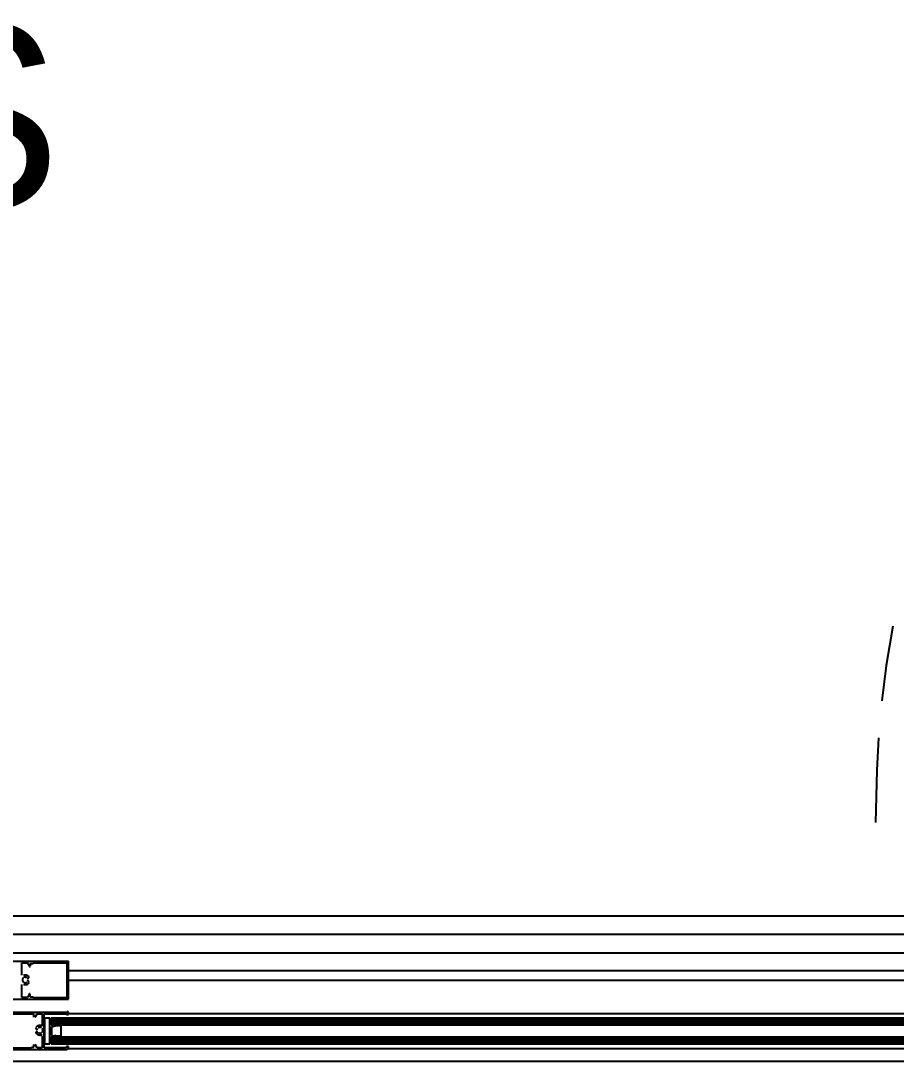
# Model space of a CAD drawing. Header units: millimetres. Extents: x 7649 to 34105, y 3983 to 25377.
# Drawn here: x 10171 to 10897, y 8304 to 9167 of the extents above; entities that cross this region are included whole.
import ezdxf

# ---------------------------------------------------------------- set-up
doc = ezdxf.new("R2010")
doc.units = ezdxf.units.MM

msp = doc.modelspace()

# ---------------------------------------------------------------- linework, layer by layer
at = {"layer": 'GEOMETRY', "color": 7}
for p, q in [((10894.30694, 8665.28056), (10889.01528, 8632.47222)), ((10889.01528, 8632.47222), (10885.31111, 8603.36806)), ((10882.66528, 8572.67639), (10881.07778, 8545.68889)), ((10881.07778, 8545.68889), (10880.01944, 8502.29722)), ((8481.83611, 8425.03889), (11880.67361, 8425.03889)), ((8483.95278, 8409.69306), (11878.02778, 8409.69306)), ((8492.41944, 8394.34722), (11870.09028, 8394.34722)), ((10151.35694, 8387.46806), (10210.62361, 8387.46806)), ((10171.99444, 8375.82639), (10171.99444, 8385.88056)), ((10171.99444, 8385.88056), (10176.75694, 8385.88056)), ((10176.75694, 8385.88056), (10178.34444, 8383.23472)), ((10178.34444, 8382.70556), (10178.87361, 8382.70556)), ((10178.87361, 8385.35139), (10178.87361, 8383.23472)), ((10178.87361, 8385.35139), (10181.51944, 8385.35139)), ((10181.51944, 8385.88056), (10209.56528, 8385.88056)), ((10181.51944, 8385.35139), (10181.51944, 8385.88056)), ((10209.56528, 8357.30556), (10209.56528, 8385.88056)), ((10210.62361, 8355.71806), (10210.62361, 8387.46806)), ((10210.62361, 8379.53056), (11870.09028, 8379.53056)), ((10172.52361, 8373.18056), (10173.05278, 8373.18056)), ((10172.52361, 8370.53472), (10173.05278, 8370.53472)), ((10172.5369, 8372.10675), (10172.52387, 8371.85764)), ((10172.52387, 8371.85764), (10172.5369, 8371.60853)), ((10172.57598, 8372.35369), (10172.5369, 8372.10675)), ((10172.5369, 8371.60853), (10172.57598, 8371.36158)), ((10172.64111, 8372.59632), (10172.57598, 8372.35369)), ((10172.57598, 8371.36158), (10172.64111, 8371.11896)), ((10172.7323, 8372.83247), (10172.64111, 8372.59632)), ((10172.64111, 8371.11896), (10172.7323, 8370.88281)), ((10172.84954, 8373.05997), (10172.7323, 8372.83247)), ((10172.7323, 8370.88281), (10172.84954, 8370.65531)), ((10172.99283, 8373.27667), (10172.84954, 8373.05997)), ((10172.84954, 8370.65531), (10172.99283, 8370.4386)), ((10173.05278, 8373.18056), (10173.05278, 8373.70972)), ((10173.43471, 8375.54407), (10173.30806, 8375.49101)), ((10173.56292, 8375.59265), (10173.43471, 8375.54407)), ((10173.70253, 8373.91308), (10173.48583, 8373.76967)), ((10173.69258, 8375.63672), (10173.56292, 8375.59265)), ((10173.82356, 8375.67626), (10173.69258, 8375.63672)), ((10173.93003, 8374.03042), (10173.70253, 8373.91308)), ((10173.95575, 8375.71124), (10173.82356, 8375.67626)), ((10174.16618, 8374.12168), (10173.93003, 8374.03042)), ((10174.08902, 8375.74164), (10173.95575, 8375.71124)), ((10174.22326, 8375.76743), (10174.08902, 8375.74164)), ((10174.40881, 8374.18687), (10174.16618, 8374.12168)), ((10174.35835, 8375.78859), (10174.22326, 8375.76743)), ((10174.49418, 8375.80509), (10174.35835, 8375.78859)), ((10174.65575, 8374.22598), (10174.40881, 8374.18687)), ((10174.63062, 8375.81691), (10174.49418, 8375.80509)), ((10174.76755, 8375.82401), (10174.63062, 8375.81691)), ((10174.90486, 8374.23902), (10174.65575, 8374.22598)), ((10174.90486, 8375.82639), (10174.76755, 8375.82401)), ((10175.20537, 8375.815), (10174.90486, 8375.82639)), ((10175.15397, 8374.22598), (10174.90486, 8374.23902)), ((10175.40092, 8374.18687), (10175.15397, 8374.22598)), ((10175.50203, 8375.78121), (10175.20537, 8375.815)), ((10175.64354, 8374.12168), (10175.40092, 8374.18687)), ((10175.79373, 8375.72555), (10175.50203, 8375.78121)), ((10175.87969, 8374.03042), (10175.64354, 8374.12168)), ((10175.69861, 8373.18056), (10175.69861, 8373.70972)), ((10176.07933, 8375.64856), (10175.79373, 8375.72555)), ((10176.10719, 8373.91308), (10175.87969, 8374.03042)), ((10176.35772, 8375.5508), (10176.07933, 8375.64856)), ((10176.3239, 8373.76967), (10176.10719, 8373.91308)), ((10176.62775, 8375.43281), (10176.35772, 8375.5508)), ((10176.45412, 8373.41982), (10176.53145, 8373.35006)), ((10176.49246, 8370.86147), (10176.45412, 8370.82463)), ((10176.53297, 8370.89546), (10176.49246, 8370.86147)), ((10176.53145, 8373.35006), (10176.61536, 8373.29223)), ((10176.57548, 8370.92654), (10176.53297, 8370.89546)), ((10176.61983, 8370.95464), (10176.57548, 8370.92654)), ((10176.61536, 8373.29223), (10176.70461, 8373.24637)), ((10176.66586, 8370.97969), (10176.61983, 8370.95464)), ((10176.88832, 8375.29512), (10176.62775, 8375.43281)), ((10176.71341, 8371.00162), (10176.66586, 8370.97969)), ((10176.70461, 8373.24637), (10176.79798, 8373.21252)), ((10176.76231, 8371.02036), (10176.71341, 8371.00162)), ((10176.81241, 8371.03585), (10176.76231, 8371.02036)), ((10176.79798, 8373.21252), (10176.89425, 8373.19072)), ((10176.86354, 8371.04801), (10176.81241, 8371.03585)), ((10176.91555, 8371.05679), (10176.86354, 8371.04801)), ((10177.13828, 8375.13829), (10176.88832, 8375.29512)), ((10176.89425, 8373.19072), (10176.9922, 8373.18101)), ((10176.96826, 8371.0621), (10176.91555, 8371.05679)), ((10177.02153, 8371.06389), (10176.96826, 8371.0621)), ((10176.9922, 8373.18101), (10177.0906, 8373.18343)), ((10177.09712, 8371.06029), (10177.02153, 8371.06389)), ((10177.0906, 8373.18343), (10177.18823, 8373.19803)), ((10177.17118, 8371.04968), (10177.09712, 8371.06029)), ((10177.37651, 8374.96285), (10177.13828, 8375.13829)), ((10177.2433, 8371.03231), (10177.17118, 8371.04968)), ((10177.18823, 8373.19803), (10177.28387, 8373.22484)), ((10177.31306, 8371.00844), (10177.2433, 8371.03231)), ((10177.28387, 8373.22484), (10177.37628, 8373.26391)), ((10177.38005, 8370.97834), (10177.31306, 8371.00844)), ((10177.37628, 8373.26391), (10177.46426, 8373.31528)), ((10177.60189, 8374.76935), (10177.37651, 8374.96285)), ((10177.44385, 8370.94226), (10177.38005, 8370.97834)), ((10177.50406, 8370.90046), (10177.44385, 8370.94226)), ((10177.46426, 8373.31528), (10177.54656, 8373.37899)), ((10177.56026, 8370.8532), (10177.50406, 8370.90046)), ((10177.54656, 8373.37899), (10177.62014, 8373.45296)), ((10177.61204, 8370.80075), (10177.56026, 8370.8532)), ((10177.81329, 8374.55834), (10177.60189, 8374.76935)), ((10177.65899, 8370.74336), (10177.61204, 8370.80075)), ((10177.62014, 8373.45296), (10177.68216, 8373.53401)), ((10177.70221, 8374.38328), (10177.64268, 8374.46885)), ((10177.70069, 8370.6813), (10177.65899, 8370.74336)), ((10177.68216, 8373.53401), (10177.7325, 8373.62094)), ((10177.73673, 8370.61482), (10177.70069, 8370.6813)), ((10177.7491, 8374.29273), (10177.70221, 8374.38328)), ((10177.7325, 8373.62094), (10177.77107, 8373.71254)), ((10177.76628, 8370.54522), (10177.73673, 8370.61482)), ((10177.78347, 8374.19842), (10177.7491, 8374.29273)), ((10177.78883, 8370.47392), (10177.76628, 8370.54522)), ((10177.77107, 8373.71254), (10177.79775, 8373.8076)), ((10177.8054, 8374.10154), (10177.78347, 8374.19842)), ((10177.80444, 8370.40143), (10177.78883, 8370.47392)), ((10177.79775, 8373.8076), (10177.81244, 8373.90493)), ((10177.81502, 8374.00331), (10177.8054, 8374.10154)), ((10177.81244, 8373.90493), (10177.81502, 8374.00331)), ((10178.00958, 8374.33036), (10177.81329, 8374.55834)), ((10210.62361, 8371.59306), (11870.09028, 8371.59306)), ((10171.99444, 8357.30556), (10171.99444, 8367.88889)), ((10173.30806, 8368.22427), (10173.72564, 8368.06801)), ((10173.48583, 8369.94561), (10173.70253, 8369.8022)), ((10173.70253, 8369.8022), (10173.93003, 8369.68486)), ((10173.72564, 8368.06801), (10174.15112, 8367.96085)), ((10173.93003, 8369.68486), (10174.16618, 8369.5936)), ((10174.15112, 8367.96085), (10174.58072, 8367.90187)), ((10174.16618, 8369.5936), (10174.40881, 8369.52841)), ((10174.40881, 8369.52841), (10174.65575, 8369.4893)), ((10174.58072, 8367.90187), (10175.01066, 8367.89013)), ((10174.65575, 8369.4893), (10174.90486, 8369.47626)), ((10174.90486, 8369.47626), (10175.15397, 8369.4893)), ((10175.01066, 8367.89013), (10175.43718, 8367.9247)), ((10175.15397, 8369.4893), (10175.40092, 8369.52841)), ((10175.40092, 8369.52841), (10175.64354, 8369.5936)), ((10175.43718, 8367.9247), (10175.85648, 8368.00464)), ((10175.64354, 8369.5936), (10175.87969, 8369.68486)), ((10175.85648, 8368.00464), (10176.26481, 8368.12903)), ((10175.87969, 8369.68486), (10176.10719, 8369.8022)), ((10176.10719, 8369.8022), (10176.3239, 8369.94561)), ((10176.26481, 8368.12903), (10176.65838, 8368.29692)), ((10176.65838, 8368.29692), (10177.03341, 8368.50739)), ((10177.03341, 8368.50739), (10177.38614, 8368.7595)), ((10177.38614, 8368.7595), (10177.71279, 8369.05232)), ((10177.64268, 8369.7756), (10177.68679, 8369.83691)), ((10177.68679, 8369.83691), (10177.7245, 8369.90142)), ((10177.71279, 8369.05232), (10178.00958, 8369.38492)), ((10177.7245, 8369.90142), (10177.75577, 8369.96864)), ((10177.75577, 8369.96864), (10177.78052, 8370.03807)), ((10177.78052, 8370.03807), (10177.7987, 8370.10924)), ((10177.7987, 8370.10924), (10177.81024, 8370.18164)), ((10177.81317, 8370.32823), (10177.80444, 8370.40143)), ((10177.81024, 8370.18164), (10177.81508, 8370.2548)), ((10177.81508, 8370.2548), (10177.81317, 8370.32823)), ((10151.35694, 8355.71806), (10210.62361, 8355.71806)), ((10176.75694, 8357.30556), (10171.99444, 8357.30556)), ((10178.34444, 8360.48056), (10176.75694, 8357.30556)), ((10178.34444, 8360.48056), (10178.87361, 8360.48056)), ((10178.87361, 8357.83472), (10178.87361, 8359.95139)), ((10178.87361, 8357.83472), (10181.51944, 8357.83472)), ((10181.51944, 8357.30556), (10181.51944, 8357.83472)), ((10181.51944, 8357.30556), (10209.56528, 8357.30556)), ((10150.82778, 8345.13472), (10209.56528, 8345.13472)), ((10209.93754, 8345.65664), (10209.82986, 8345.66389)), ((10210.04082, 8345.63552), (10209.93754, 8345.65664)), ((10210.13876, 8345.60149), (10210.04082, 8345.63552)), ((10210.23041, 8345.55548), (10210.13876, 8345.60149)), ((10210.31483, 8345.49845), (10210.23041, 8345.55548)), ((10210.39107, 8345.43135), (10210.31483, 8345.49845)), ((10210.45818, 8345.35511), (10210.39107, 8345.43135)), ((10210.51521, 8345.27069), (10210.45818, 8345.35511)), ((10210.56121, 8345.17904), (10210.51521, 8345.27069)), ((10210.59525, 8345.08109), (10210.56121, 8345.17904)), ((10210.61636, 8344.97781), (10210.59525, 8345.08109)), ((10210.62361, 8344.87014), (10210.61636, 8344.97781)), ((10210.62361, 8343.01806), (10210.62361, 8344.60556)), ((10151.88611, 8343.54722), (10179.93194, 8343.54722)), ((10179.93194, 8343.54722), (10182.04861, 8343.54722)), ((10182.04861, 8340.90139), (10182.04861, 8343.54722)), ((10183.10694, 8340.90139), (10184.69444, 8343.54722)), ((10184.69444, 8343.54722), (10188.92778, 8343.54722)), ((10188.92778, 8343.54722), (10188.92778, 8333.49306)), ((10190.51528, 8315.50139), (10190.51528, 8343.54722)), ((10190.51528, 8343.54722), (10209.03611, 8343.54722)), ((10191.04444, 8318.67639), (10191.04444, 8340.37222)), ((10191.04444, 8340.37222), (10195.27778, 8340.37222)), ((10195.27778, 8318.67639), (10195.27778, 8340.37222)), ((10196.33611, 8340.37222), (11823.52361, 8340.37222)), ((10196.33611, 8334.55139), (10196.33611, 8340.37222)), ((10196.33611, 8339.84306), (11823.52361, 8339.84306)), ((10196.33611, 8338.78472), (11823.52361, 8338.78472)), ((10196.33611, 8337.72639), (11823.52361, 8337.72639)), ((10196.33611, 8336.66806), (11823.52361, 8336.66806)), ((10209.03611, 8343.54722), (10209.03611, 8343.01806)), ((10209.03611, 8343.01806), (10210.62361, 8343.01806)), ((10210.62361, 8344.07639), (11809.23611, 8344.07639)), ((10183.64115, 8331.72947), (10183.63631, 8331.65631)), ((10183.63631, 8331.65631), (10183.63822, 8331.58288)), ((10183.63895, 8328.00618), (10183.63637, 8327.9078)), ((10183.63637, 8327.9078), (10183.64599, 8327.80957)), ((10183.63822, 8331.58288), (10183.64695, 8331.50968)), ((10183.65364, 8328.10351), (10183.63895, 8328.00618)), ((10183.65269, 8331.80188), (10183.64115, 8331.72947)), ((10183.64599, 8327.80957), (10183.66792, 8327.71269)), ((10183.64695, 8331.50968), (10183.66256, 8331.43719)), ((10183.67087, 8331.87304), (10183.65269, 8331.80188)), ((10183.68032, 8328.19857), (10183.65364, 8328.10351)), ((10183.66256, 8331.43719), (10183.68511, 8331.3659)), ((10183.66792, 8327.71269), (10183.70229, 8327.61838)), ((10183.69562, 8331.94247), (10183.67087, 8331.87304)), ((10183.71889, 8328.29017), (10183.68032, 8328.19857)), ((10183.68511, 8331.3659), (10183.71466, 8331.29629)), ((10183.72688, 8332.00969), (10183.69562, 8331.94247)), ((10183.70229, 8327.61838), (10183.74918, 8327.52783)), ((10183.71466, 8331.29629), (10183.7507, 8331.22981)), ((10183.76923, 8328.3771), (10183.71889, 8328.29017)), ((10183.7646, 8332.0742), (10183.72688, 8332.00969)), ((10183.74918, 8327.52783), (10183.80871, 8327.44226)), ((10183.7507, 8331.22981), (10183.7924, 8331.16775)), ((10183.80871, 8332.13552), (10183.7646, 8332.0742)), ((10183.83125, 8328.45815), (10183.76923, 8328.3771)), ((10183.7924, 8331.16775), (10183.83935, 8331.11036)), ((10183.90483, 8328.53212), (10183.83125, 8328.45815)), ((10183.83935, 8331.11036), (10183.89113, 8331.05791)), ((10183.89113, 8331.05791), (10183.94733, 8331.01065)), ((10183.98713, 8328.59583), (10183.90483, 8328.53212)), ((10183.94733, 8331.01065), (10184.00754, 8330.96886)), ((10184.26776, 8332.85879), (10183.97097, 8332.52619)), ((10183.97097, 8327.58076), (10184.16726, 8327.35277)), ((10184.07511, 8328.6472), (10183.98713, 8328.59583)), ((10184.00754, 8330.96886), (10184.07134, 8330.93277)), ((10184.07134, 8330.93277), (10184.13833, 8330.90267)), ((10184.16752, 8328.68627), (10184.07511, 8328.6472)), ((10184.13833, 8330.90267), (10184.20809, 8330.8788)), ((10184.16726, 8327.35277), (10184.37866, 8327.14176)), ((10184.26316, 8328.71308), (10184.16752, 8328.68627)), ((10184.20809, 8330.8788), (10184.28021, 8330.86143)), ((10184.36079, 8328.72768), (10184.26316, 8328.71308)), ((10184.59441, 8333.15161), (10184.26776, 8332.85879)), ((10184.28021, 8330.86143), (10184.35427, 8330.85082)), ((10184.35427, 8330.85082), (10184.42986, 8330.84722)), ((10184.45919, 8328.7301), (10184.36079, 8328.72768)), ((10184.42986, 8330.84722), (10184.48313, 8330.84901)), ((10184.55714, 8328.72039), (10184.45919, 8328.7301)), ((10184.48313, 8330.84901), (10184.53584, 8330.85432)), ((10184.53584, 8330.85432), (10184.58785, 8330.8631)), ((10184.65341, 8328.69859), (10184.55714, 8328.72039)), ((10184.58785, 8330.8631), (10184.63898, 8330.87526)), ((10184.94714, 8333.40372), (10184.59441, 8333.15161)), ((10184.63898, 8330.87526), (10184.68908, 8330.89075)), ((10184.74679, 8328.66474), (10184.65341, 8328.69859)), ((10184.68908, 8330.89075), (10184.73798, 8330.90949)), ((10184.69444, 8330.84722), (10185.22361, 8330.84722)), ((10185.22361, 8328.20139), (10184.69444, 8328.20139)), ((10184.73798, 8330.90949), (10184.78553, 8330.93142)), ((10184.83604, 8328.61888), (10184.74679, 8328.66474)), ((10184.78553, 8330.93142), (10184.83156, 8330.95647)), ((10184.83156, 8330.95647), (10184.87591, 8330.98457)), ((10184.91994, 8328.56105), (10184.83604, 8328.61888)), ((10184.87591, 8330.98457), (10184.91842, 8331.01565)), ((10184.91842, 8331.01565), (10184.95893, 8331.04964)), ((10184.99727, 8328.49129), (10184.91994, 8328.56105)), ((10185.32218, 8333.61419), (10184.94714, 8333.40372)), ((10184.95893, 8331.04964), (10184.99727, 8331.08648)), ((10185.22361, 8327.67222), (10185.22361, 8328.20139)), ((10185.71575, 8333.78208), (10185.32218, 8333.61419)), ((10185.87336, 8332.10891), (10185.65666, 8331.9655)), ((10185.65666, 8328.14144), (10185.87336, 8327.99803)), ((10186.12407, 8333.90647), (10185.71575, 8333.78208)), ((10186.10087, 8332.22625), (10185.87336, 8332.10891)), ((10185.87336, 8327.99803), (10186.10087, 8327.88069)), ((10186.33701, 8332.31751), (10186.10087, 8332.22625)), ((10186.10087, 8327.88069), (10186.33701, 8327.78943)), ((10186.54338, 8333.98641), (10186.12407, 8333.90647)), ((10186.57964, 8332.3827), (10186.33701, 8332.31751)), ((10186.33701, 8327.78943), (10186.57964, 8327.72424)), ((10186.96989, 8334.02098), (10186.54338, 8333.98641)), ((10186.82659, 8332.42181), (10186.57964, 8332.3827)), ((10186.57964, 8327.72424), (10186.82659, 8327.68513)), ((10187.07569, 8332.43485), (10186.82659, 8332.42181)), ((10186.82659, 8327.68513), (10187.07569, 8327.67209)), ((10187.39984, 8334.00924), (10186.96989, 8334.02098)), ((10187.3248, 8332.42181), (10187.07569, 8332.43485)), ((10187.07569, 8327.67209), (10187.3248, 8327.68513)), ((10187.57175, 8332.3827), (10187.3248, 8332.42181)), ((10187.3248, 8327.68513), (10187.57175, 8327.72424)), ((10187.82943, 8333.95026), (10187.39984, 8334.00924)), ((10187.81438, 8332.31751), (10187.57175, 8332.3827)), ((10187.57175, 8327.72424), (10187.81438, 8327.78943)), ((10188.05052, 8332.22625), (10187.81438, 8332.31751)), ((10187.81438, 8327.78943), (10188.05052, 8327.88069)), ((10188.25491, 8333.8431), (10187.82943, 8333.95026)), ((10187.86944, 8327.67222), (10187.86944, 8328.20139)), ((10188.27803, 8332.10891), (10188.05052, 8332.22625)), ((10188.05052, 8327.88069), (10188.27803, 8327.99803)), ((10188.6725, 8333.68684), (10188.25491, 8333.8431)), ((10188.49473, 8331.9655), (10188.27803, 8332.10891)), ((10188.27803, 8327.99803), (10188.49473, 8328.14144)), ((10189.13102, 8331.2558), (10188.98772, 8331.47251)), ((10188.98772, 8328.63444), (10189.13102, 8328.85114)), ((10189.24826, 8331.0283), (10189.13102, 8331.2558)), ((10189.13102, 8328.85114), (10189.24826, 8329.07864)), ((10189.33944, 8330.79215), (10189.24826, 8331.0283)), ((10189.24826, 8329.07864), (10189.33944, 8329.31479)), ((10189.40458, 8330.54953), (10189.33944, 8330.79215)), ((10189.33944, 8329.31479), (10189.40458, 8329.55742)), ((10189.44366, 8330.30258), (10189.40458, 8330.54953)), ((10189.40458, 8329.55742), (10189.44366, 8329.80436)), ((10189.45669, 8330.05347), (10189.44366, 8330.30258)), ((10189.44366, 8329.80436), (10189.45669, 8330.05347)), ((10196.33611, 8335.60972), (11823.52361, 8335.60972)), ((10196.33611, 8334.55139), (11823.52361, 8334.55139)), ((10196.86528, 8332.96389), (10200.56944, 8334.02222)), ((10196.86528, 8326.08472), (10196.86528, 8332.96389)), ((10200.56944, 8334.02222), (10204.27361, 8334.02222)), ((10204.27361, 8334.02222), (10204.27361, 8325.02639)), ((10184.37866, 8327.14176), (10184.60404, 8326.94826)), ((10184.60404, 8326.94826), (10184.84228, 8326.77282)), ((10184.84228, 8326.77282), (10185.09224, 8326.61599)), ((10185.09224, 8326.61599), (10185.3528, 8326.4783)), ((10185.3528, 8326.4783), (10185.62284, 8326.36031)), ((10185.62284, 8326.36031), (10185.90122, 8326.26255)), ((10185.90122, 8326.26255), (10186.18683, 8326.18556)), ((10186.18683, 8326.18556), (10186.47853, 8326.1299)), ((10186.47853, 8326.1299), (10186.77519, 8326.09611)), ((10186.77519, 8326.09611), (10187.07569, 8326.08472)), ((10187.07569, 8326.08472), (10187.213, 8326.0871)), ((10187.213, 8326.0871), (10187.34994, 8326.09421)), ((10187.34994, 8326.09421), (10187.48638, 8326.10602)), ((10187.48638, 8326.10602), (10187.6222, 8326.12252)), ((10187.6222, 8326.12252), (10187.75729, 8326.14368)), ((10187.75729, 8326.14368), (10187.89154, 8326.16947)), ((10187.89154, 8326.16947), (10188.02481, 8326.19987)), ((10188.02481, 8326.19987), (10188.157, 8326.23485)), ((10188.157, 8326.23485), (10188.28798, 8326.27439)), ((10188.28798, 8326.27439), (10188.41763, 8326.31846)), ((10188.41763, 8326.31846), (10188.54585, 8326.36704)), ((10188.54585, 8326.36704), (10188.6725, 8326.4201)), ((10188.92778, 8325.55556), (10188.92778, 8315.50139)), ((10196.33611, 8324.49722), (11823.52361, 8324.49722)), ((10196.33611, 8318.67639), (10196.33611, 8324.49722)), ((10196.33611, 8323.43889), (11823.52361, 8323.43889)), ((10196.33611, 8322.38056), (11823.52361, 8322.38056)), ((10196.33611, 8321.85139), (11823.52361, 8321.85139)), ((10196.33611, 8320.79306), (11823.52361, 8320.79306)), ((10196.33611, 8319.73472), (11823.52361, 8319.73472)), ((10196.86528, 8325.02639), (10200.56944, 8326.08472)), ((10204.27361, 8325.02639), (10200.56944, 8325.02639)), ((10209.56528, 8313.91389), (10150.82778, 8313.91389)), ((10151.88611, 8315.50139), (10179.93194, 8315.50139)), ((10179.93194, 8315.50139), (10179.93194, 8316.03056)), ((10179.93194, 8316.03056), (10182.04861, 8316.03056)), ((10182.04861, 8316.03056), (10182.04861, 8318.14722)), ((10184.69444, 8315.50139), (10183.10694, 8318.14722)), ((10188.92778, 8315.50139), (10184.69444, 8315.50139)), ((10209.03611, 8315.50139), (10190.51528, 8315.50139)), ((10191.04444, 8318.67639), (10195.27778, 8318.67639)), ((10196.33611, 8318.67639), (11823.52361, 8318.67639)), ((10210.62361, 8316.55972), (10209.03611, 8316.55972)), ((10209.03611, 8316.55972), (10209.03611, 8315.50139)), ((10209.82986, 8314.44306), (10209.93754, 8314.4503)), ((10209.93754, 8314.4503), (10210.04082, 8314.47142)), ((10210.04082, 8314.47142), (10210.13876, 8314.50546)), ((10210.13876, 8314.50546), (10210.23041, 8314.55146)), ((10210.23041, 8314.55146), (10210.31483, 8314.60849)), ((10210.31483, 8314.60849), (10210.39107, 8314.6756)), ((10210.39107, 8314.6756), (10210.45818, 8314.75184)), ((10210.45818, 8314.75184), (10210.51521, 8314.83626)), ((10210.51521, 8314.83626), (10210.56121, 8314.92791)), ((10210.56121, 8314.92791), (10210.59525, 8315.02585)), ((10210.59525, 8315.02585), (10210.61636, 8315.12913)), ((10210.61636, 8315.12913), (10210.62361, 8315.23681)), ((10210.62361, 8314.97222), (10210.62361, 8316.55972)), ((10210.62361, 8314.97222), (11809.23611, 8314.97222)), ((8492.41944, 8304.38889), (11870.09028, 8304.38889))]:
    msp.add_line(p, q, dxfattribs=at)

# ---------------------------------------------------------------- texts
at = {"layer": 'TEXT'}
msp.add_text('PENSIONES', height=153.66947, dxfattribs=at).set_placement((9005.18194, 9011.36413))

doc.saveas('drawing.dxf')
